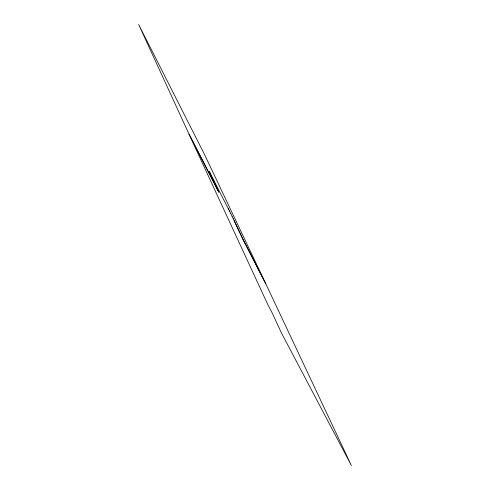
<?xml version="1.0" encoding="UTF-8"?>
<svg xmlns="http://www.w3.org/2000/svg" width="490" height="490" viewBox="0 0 490 490"><rect width="100%" height="100%" fill="white"/><g stroke="black" fill="none" stroke-linecap="round" stroke-linejoin="round"><path stroke-width="0.73" d="M209.849 172.725L209.616 172.37L210.271 173.919M210.455 173.852L209.175 171.476L218.969 192.546L189.011 134.138L267.705 304.382L271.987 312.528L281.481 333.035L351.373 465.5L266.15 284.543L242.985 239.377L234.147 220.561M210.1 173.105L211.337 175.549M218.326 191.235L188.73 133.537L138.652 24.5L204.44 154.332L265.856 283.918L243.003 239.365L233.154 218.497M211.068 174.973L228.536 209.175M228.267 208.599L229.553 211.184M229.381 210.804L230.759 213.603M230.71 213.462L232.089 216.262M232.015 216.145L233.338 218.834"/></g></svg>
